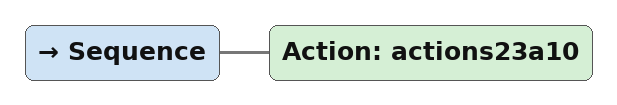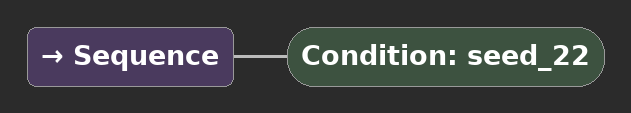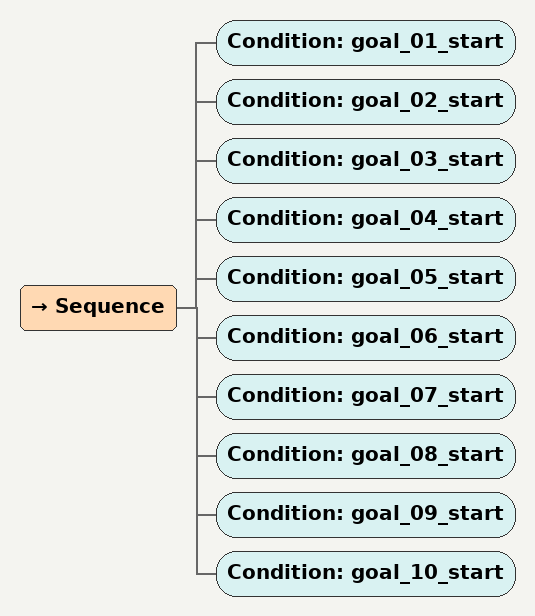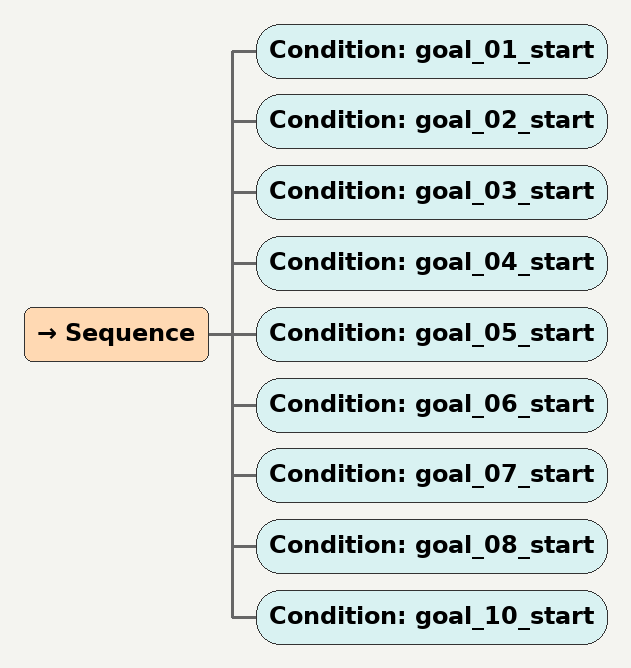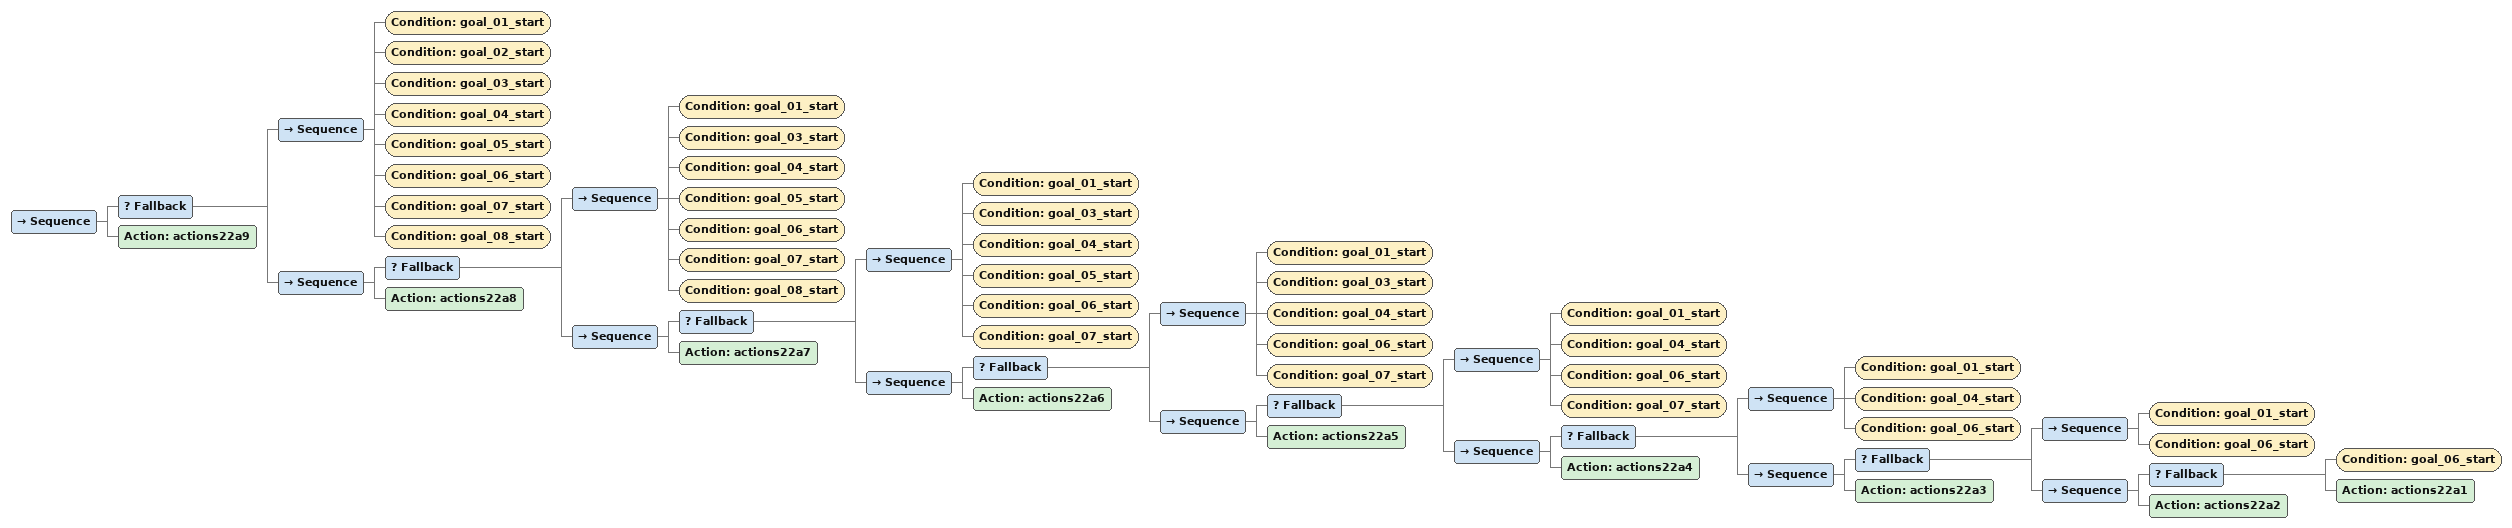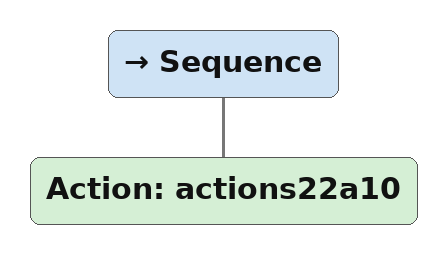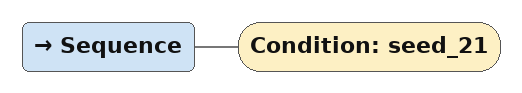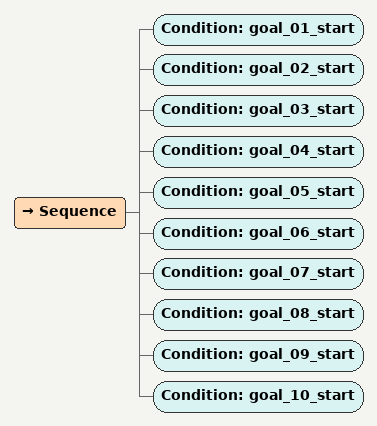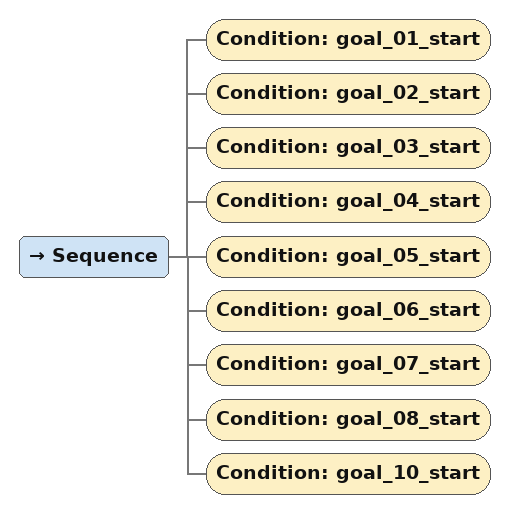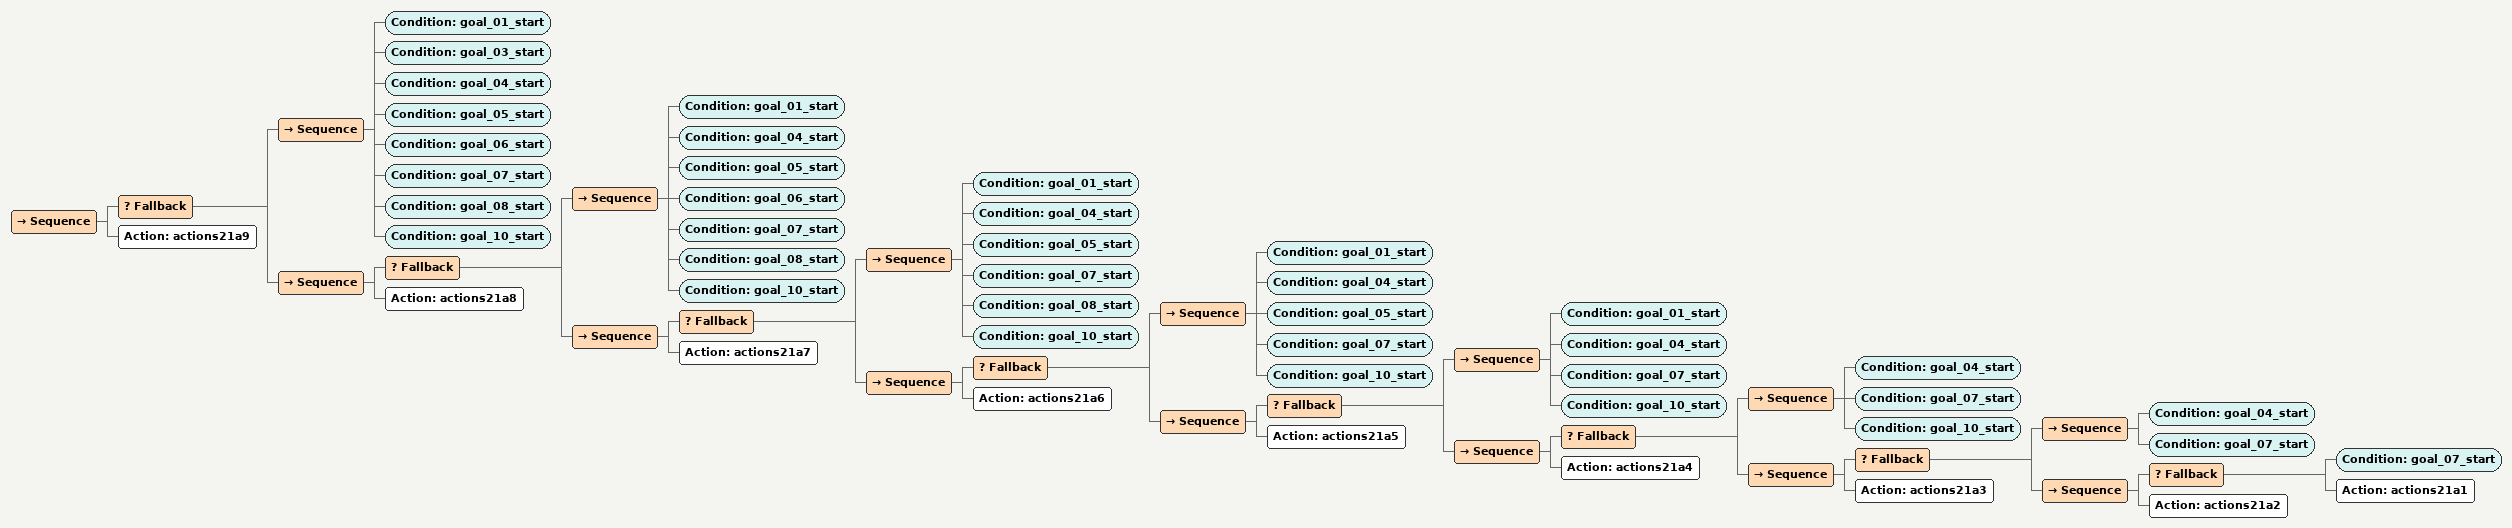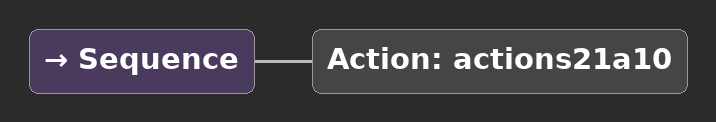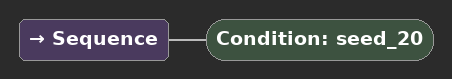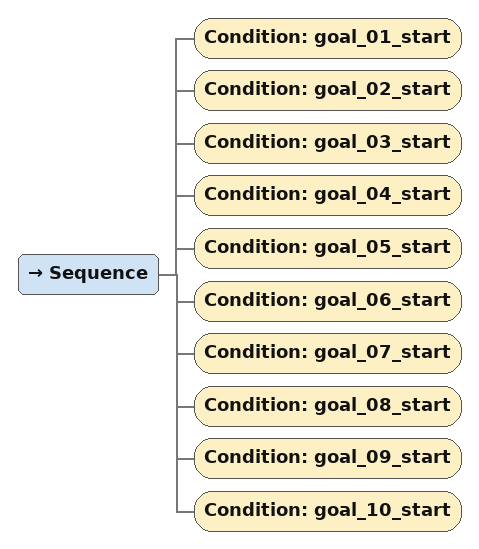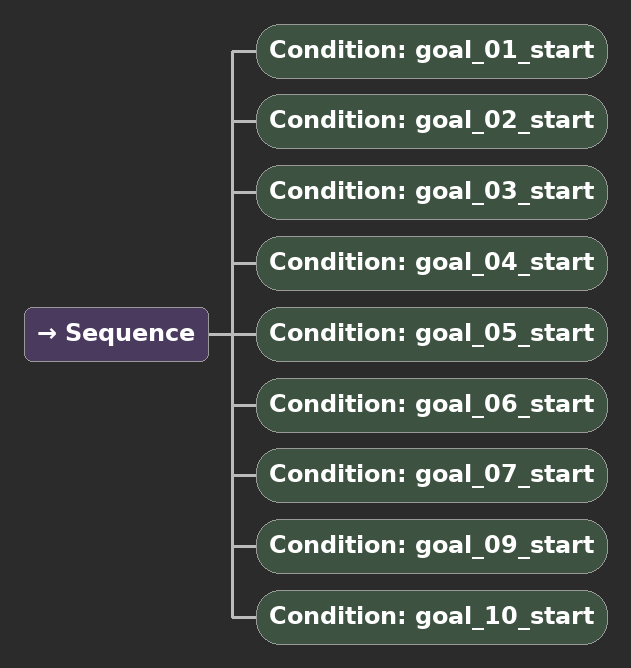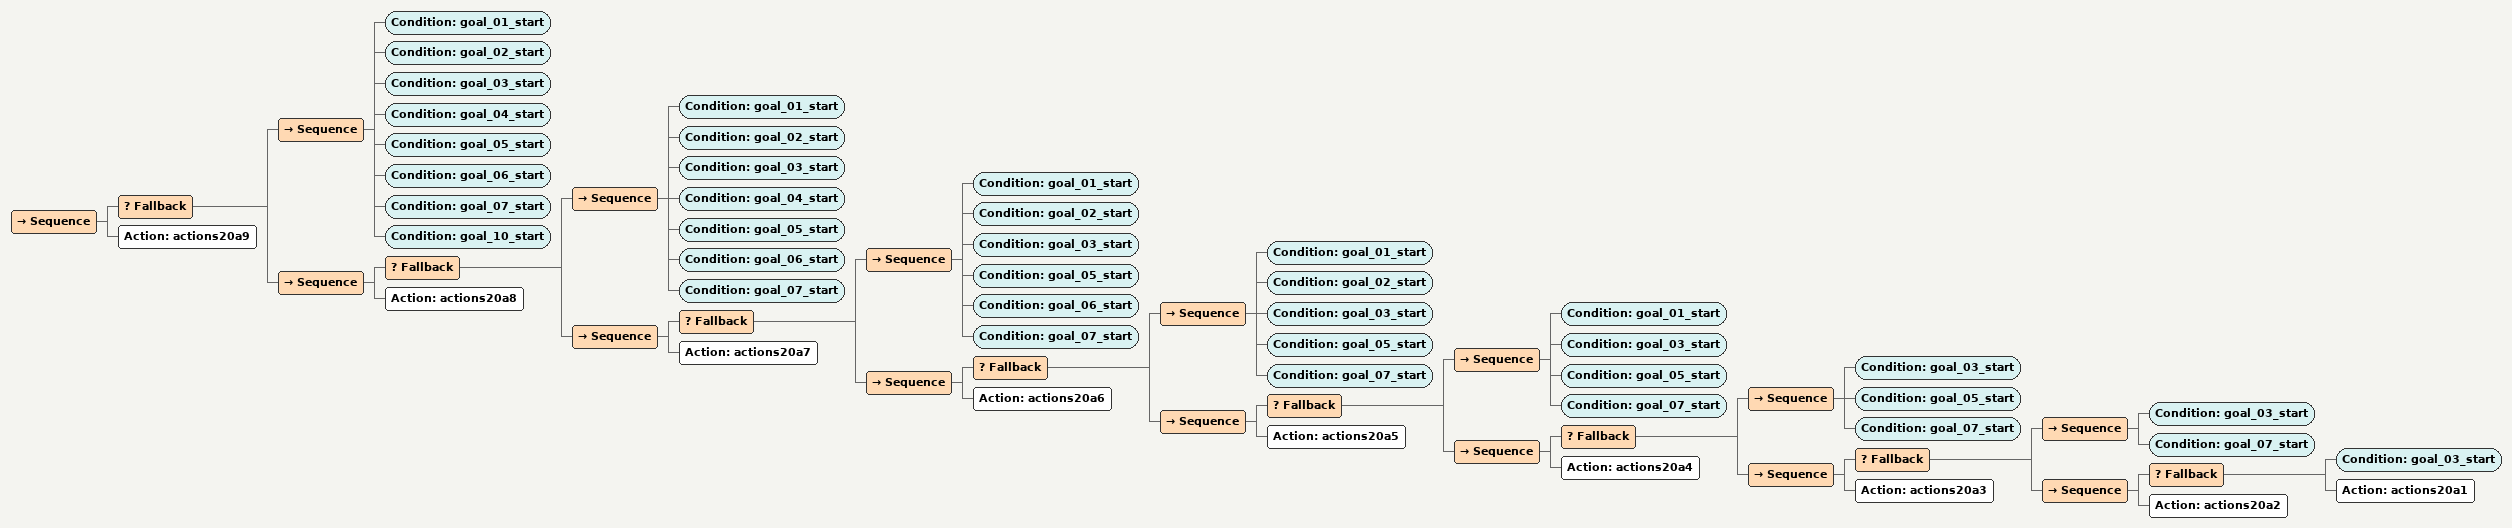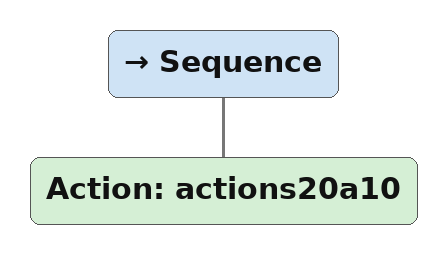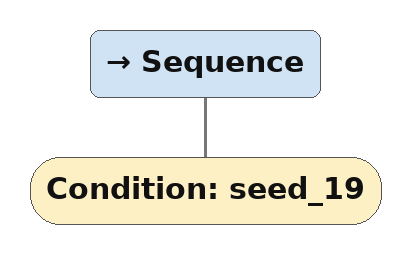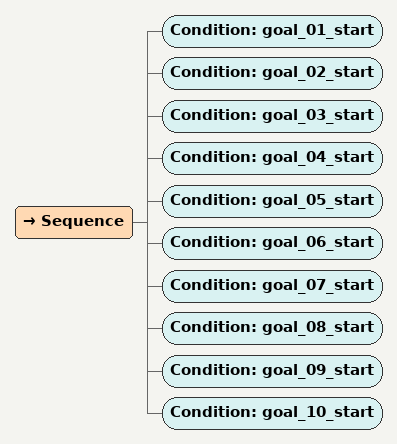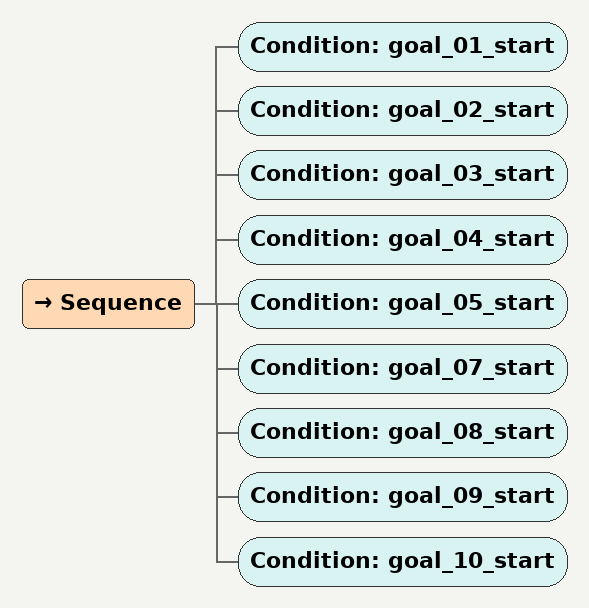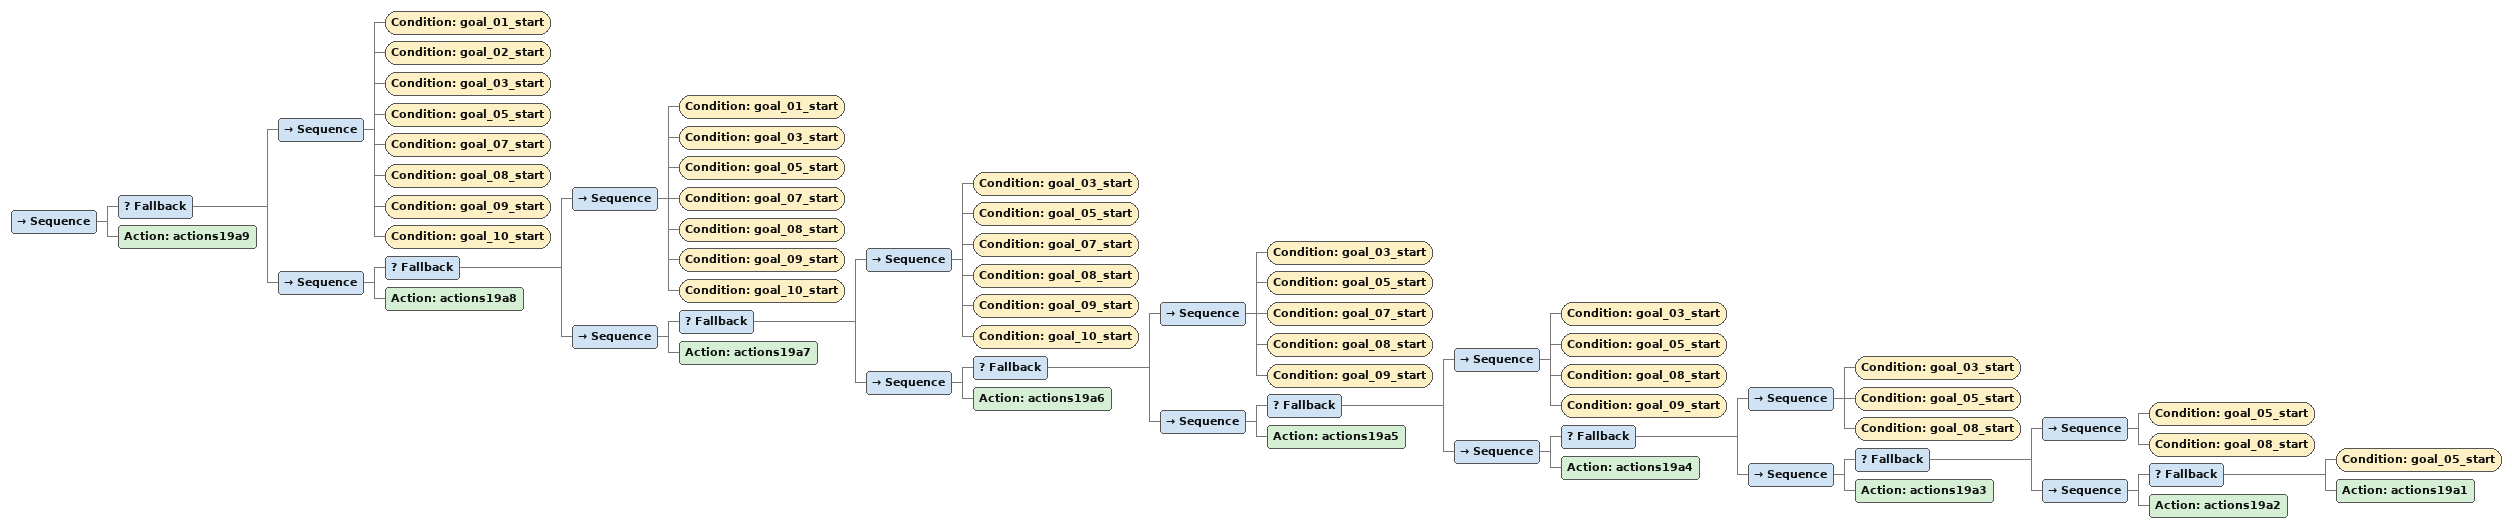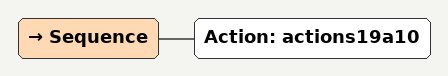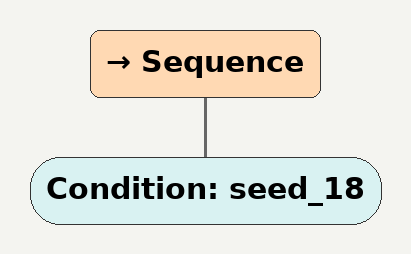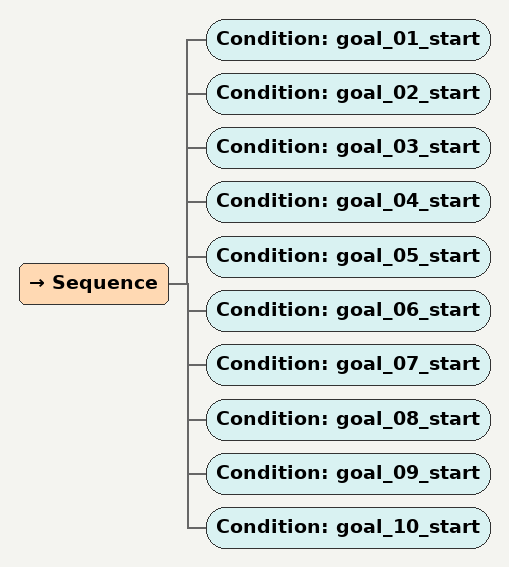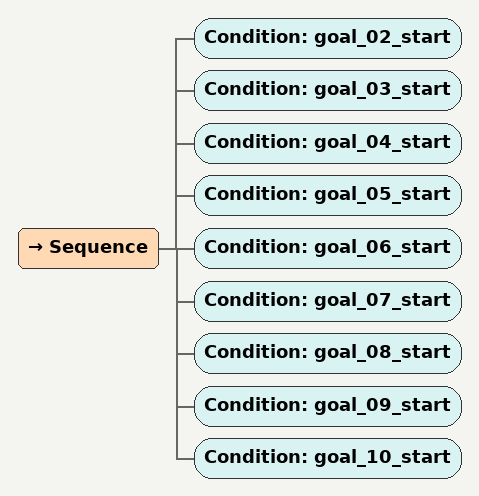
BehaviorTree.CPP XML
<Sequence><Action ID="actions23a10"/></Sequence>

<Sequence><Condition ID="seed_22"/></Sequence>

<Sequence><Condition ID="goal_01_start"/><Condition ID="goal_02_start"/><Condition ID="goal_03_start"/><Condition ID="goal_04_start"/><Condition ID="goal_05_start"/><Condition ID="goal_06_start"/><Condition ID="goal_07_start"/><Condition ID="goal_08_start"/><Condition ID="goal_09_start"/><Condition ID="goal_10_start"/></Sequence>

<Sequence><Condition ID="goal_01_start"/><Condition ID="goal_02_start"/><Condition ID="goal_03_start"/><Condition ID="goal_04_start"/><Condition ID="goal_05_start"/><Condition ID="goal_06_start"/><Condition ID="goal_07_start"/><Condition ID="goal_08_start"/><Condition ID="goal_10_start"/></Sequence>

<Sequence><Fallback><Sequence><Condition ID="goal_01_start"/><Condition ID="goal_02_start"/><Condition ID="goal_03_start"/><Condition ID="goal_04_start"/><Condition ID="goal_05_start"/><Condition ID="goal_06_start"/><Condition ID="goal_07_start"/><Condition ID="goal_08_start"/></Sequence><Sequence><Fallback><Sequence><Condition ID="goal_01_start"/><Condition ID="goal_03_start"/><Condition ID="goal_04_start"/><Condition ID="goal_05_start"/><Condition ID="goal_06_start"/><Condition ID="goal_07_start"/><Condition ID="goal_08_start"/></Sequence><Sequence><Fallback><Sequence><Condition ID="goal_01_start"/><Condition ID="goal_03_start"/><Condition ID="goal_04_start"/><Condition ID="goal_05_start"/><Condition ID="goal_06_start"/><Condition ID="goal_07_start"/></Sequence><Sequence><Fallback><Sequence><Condition ID="goal_01_start"/><Condition ID="goal_03_start"/><Condition ID="goal_04_start"/><Condition ID="goal_06_start"/><Condition ID="goal_07_start"/></Sequence><Sequence><Fallback><Sequence><Condition ID="goal_01_start"/><Condition ID="goal_04_start"/><Condition ID="goal_06_start"/><Condition ID="goal_07_start"/></Sequence><Sequence><Fallback><Sequence><Condition ID="goal_01_start"/><Condition ID="goal_04_start"/><Condition ID="goal_06_start"/></Sequence><Sequence><Fallback><Sequence><Condition ID="goal_01_start"/><Condition ID="goal_06_start"/></Sequence><Sequence><Fallback><Condition ID="goal_06_start"/><Action ID="actions22a1"/></Fallback><Action ID="actions22a2"/></Sequence></Fallback><Action ID="actions22a3"/></Sequence></Fallback><Action ID="actions22a4"/></Sequence></Fallback><Action ID="actions22a5"/></Sequence></Fallback><Action ID="actions22a6"/></Sequence></Fallback><Action ID="actions22a7"/></Sequence></Fallback><Action ID="actions22a8"/></Sequence></Fallback><Action ID="actions22a9"/></Sequence>

<Sequence><Action ID="actions22a10"/></Sequence>

<Sequence><Condition ID="seed_21"/></Sequence>

<Sequence><Condition ID="goal_01_start"/><Condition ID="goal_02_start"/><Condition ID="goal_03_start"/><Condition ID="goal_04_start"/><Condition ID="goal_05_start"/><Condition ID="goal_06_start"/><Condition ID="goal_07_start"/><Condition ID="goal_08_start"/><Condition ID="goal_09_start"/><Condition ID="goal_10_start"/></Sequence>

<Sequence><Condition ID="goal_01_start"/><Condition ID="goal_02_start"/><Condition ID="goal_03_start"/><Condition ID="goal_04_start"/><Condition ID="goal_05_start"/><Condition ID="goal_06_start"/><Condition ID="goal_07_start"/><Condition ID="goal_08_start"/><Condition ID="goal_10_start"/></Sequence>

<Sequence><Fallback><Sequence><Condition ID="goal_01_start"/><Condition ID="goal_03_start"/><Condition ID="goal_04_start"/><Condition ID="goal_05_start"/><Condition ID="goal_06_start"/><Condition ID="goal_07_start"/><Condition ID="goal_08_start"/><Condition ID="goal_10_start"/></Sequence><Sequence><Fallback><Sequence><Condition ID="goal_01_start"/><Condition ID="goal_04_start"/><Condition ID="goal_05_start"/><Condition ID="goal_06_start"/><Condition ID="goal_07_start"/><Condition ID="goal_08_start"/><Condition ID="goal_10_start"/></Sequence><Sequence><Fallback><Sequence><Condition ID="goal_01_start"/><Condition ID="goal_04_start"/><Condition ID="goal_05_start"/><Condition ID="goal_07_start"/><Condition ID="goal_08_start"/><Condition ID="goal_10_start"/></Sequence><Sequence><Fallback><Sequence><Condition ID="goal_01_start"/><Condition ID="goal_04_start"/><Condition ID="goal_05_start"/><Condition ID="goal_07_start"/><Condition ID="goal_10_start"/></Sequence><Sequence><Fallback><Sequence><Condition ID="goal_01_start"/><Condition ID="goal_04_start"/><Condition ID="goal_07_start"/><Condition ID="goal_10_start"/></Sequence><Sequence><Fallback><Sequence><Condition ID="goal_04_start"/><Condition ID="goal_07_start"/><Condition ID="goal_10_start"/></Sequence><Sequence><Fallback><Sequence><Condition ID="goal_04_start"/><Condition ID="goal_07_start"/></Sequence><Sequence><Fallback><Condition ID="goal_07_start"/><Action ID="actions21a1"/></Fallback><Action ID="actions21a2"/></Sequence></Fallback><Action ID="actions21a3"/></Sequence></Fallback><Action ID="actions21a4"/></Sequence></Fallback><Action ID="actions21a5"/></Sequence></Fallback><Action ID="actions21a6"/></Sequence></Fallback><Action ID="actions21a7"/></Sequence></Fallback><Action ID="actions21a8"/></Sequence></Fallback><Action ID="actions21a9"/></Sequence>

<Sequence><Action ID="actions21a10"/></Sequence>

<Sequence><Condition ID="seed_20"/></Sequence>

<Sequence><Condition ID="goal_01_start"/><Condition ID="goal_02_start"/><Condition ID="goal_03_start"/><Condition ID="goal_04_start"/><Condition ID="goal_05_start"/><Condition ID="goal_06_start"/><Condition ID="goal_07_start"/><Condition ID="goal_08_start"/><Condition ID="goal_09_start"/><Condition ID="goal_10_start"/></Sequence>

<Sequence><Condition ID="goal_01_start"/><Condition ID="goal_02_start"/><Condition ID="goal_03_start"/><Condition ID="goal_04_start"/><Condition ID="goal_05_start"/><Condition ID="goal_06_start"/><Condition ID="goal_07_start"/><Condition ID="goal_09_start"/><Condition ID="goal_10_start"/></Sequence>

<Sequence><Fallback><Sequence><Condition ID="goal_01_start"/><Condition ID="goal_02_start"/><Condition ID="goal_03_start"/><Condition ID="goal_04_start"/><Condition ID="goal_05_start"/><Condition ID="goal_06_start"/><Condition ID="goal_07_start"/><Condition ID="goal_10_start"/></Sequence><Sequence><Fallback><Sequence><Condition ID="goal_01_start"/><Condition ID="goal_02_start"/><Condition ID="goal_03_start"/><Condition ID="goal_04_start"/><Condition ID="goal_05_start"/><Condition ID="goal_06_start"/><Condition ID="goal_07_start"/></Sequence><Sequence><Fallback><Sequence><Condition ID="goal_01_start"/><Condition ID="goal_02_start"/><Condition ID="goal_03_start"/><Condition ID="goal_05_start"/><Condition ID="goal_06_start"/><Condition ID="goal_07_start"/></Sequence><Sequence><Fallback><Sequence><Condition ID="goal_01_start"/><Condition ID="goal_02_start"/><Condition ID="goal_03_start"/><Condition ID="goal_05_start"/><Condition ID="goal_07_start"/></Sequence><Sequence><Fallback><Sequence><Condition ID="goal_01_start"/><Condition ID="goal_03_start"/><Condition ID="goal_05_start"/><Condition ID="goal_07_start"/></Sequence><Sequence><Fallback><Sequence><Condition ID="goal_03_start"/><Condition ID="goal_05_start"/><Condition ID="goal_07_start"/></Sequence><Sequence><Fallback><Sequence><Condition ID="goal_03_start"/><Condition ID="goal_07_start"/></Sequence><Sequence><Fallback><Condition ID="goal_03_start"/><Action ID="actions20a1"/></Fallback><Action ID="actions20a2"/></Sequence></Fallback><Action ID="actions20a3"/></Sequence></Fallback><Action ID="actions20a4"/></Sequence></Fallback><Action ID="actions20a5"/></Sequence></Fallback><Action ID="actions20a6"/></Sequence></Fallback><Action ID="actions20a7"/></Sequence></Fallback><Action ID="actions20a8"/></Sequence></Fallback><Action ID="actions20a9"/></Sequence>

<Sequence><Action ID="actions20a10"/></Sequence>

<Sequence><Condition ID="seed_19"/></Sequence>

<Sequence><Condition ID="goal_01_start"/><Condition ID="goal_02_start"/><Condition ID="goal_03_start"/><Condition ID="goal_04_start"/><Condition ID="goal_05_start"/><Condition ID="goal_06_start"/><Condition ID="goal_07_start"/><Condition ID="goal_08_start"/><Condition ID="goal_09_start"/><Condition ID="goal_10_start"/></Sequence>

<Sequence><Condition ID="goal_01_start"/><Condition ID="goal_02_start"/><Condition ID="goal_03_start"/><Condition ID="goal_04_start"/><Condition ID="goal_05_start"/><Condition ID="goal_07_start"/><Condition ID="goal_08_start"/><Condition ID="goal_09_start"/><Condition ID="goal_10_start"/></Sequence>

<Sequence><Fallback><Sequence><Condition ID="goal_01_start"/><Condition ID="goal_02_start"/><Condition ID="goal_03_start"/><Condition ID="goal_05_start"/><Condition ID="goal_07_start"/><Condition ID="goal_08_start"/><Condition ID="goal_09_start"/><Condition ID="goal_10_start"/></Sequence><Sequence><Fallback><Sequence><Condition ID="goal_01_start"/><Condition ID="goal_03_start"/><Condition ID="goal_05_start"/><Condition ID="goal_07_start"/><Condition ID="goal_08_start"/><Condition ID="goal_09_start"/><Condition ID="goal_10_start"/></Sequence><Sequence><Fallback><Sequence><Condition ID="goal_03_start"/><Condition ID="goal_05_start"/><Condition ID="goal_07_start"/><Condition ID="goal_08_start"/><Condition ID="goal_09_start"/><Condition ID="goal_10_start"/></Sequence><Sequence><Fallback><Sequence><Condition ID="goal_03_start"/><Condition ID="goal_05_start"/><Condition ID="goal_07_start"/><Condition ID="goal_08_start"/><Condition ID="goal_09_start"/></Sequence><Sequence><Fallback><Sequence><Condition ID="goal_03_start"/><Condition ID="goal_05_start"/><Condition ID="goal_08_start"/><Condition ID="goal_09_start"/></Sequence><Sequence><Fallback><Sequence><Condition ID="goal_03_start"/><Condition ID="goal_05_start"/><Condition ID="goal_08_start"/></Sequence><Sequence><Fallback><Sequence><Condition ID="goal_05_start"/><Condition ID="goal_08_start"/></Sequence><Sequence><Fallback><Condition ID="goal_05_start"/><Action ID="actions19a1"/></Fallback><Action ID="actions19a2"/></Sequence></Fallback><Action ID="actions19a3"/></Sequence></Fallback><Action ID="actions19a4"/></Sequence></Fallback><Action ID="actions19a5"/></Sequence></Fallback><Action ID="actions19a6"/></Sequence></Fallback><Action ID="actions19a7"/></Sequence></Fallback><Action ID="actions19a8"/></Sequence></Fallback><Action ID="actions19a9"/></Sequence>

<Sequence><Action ID="actions19a10"/></Sequence>

<Sequence><Condition ID="seed_18"/></Sequence>

<Sequence><Condition ID="goal_01_start"/><Condition ID="goal_02_start"/><Condition ID="goal_03_start"/><Condition ID="goal_04_start"/><Condition ID="goal_05_start"/><Condition ID="goal_06_start"/><Condition ID="goal_07_start"/><Condition ID="goal_08_start"/><Condition ID="goal_09_start"/><Condition ID="goal_10_start"/></Sequence>

<Sequence><Condition ID="goal_02_start"/><Condition ID="goal_03_start"/><Condition ID="goal_04_start"/><Condition ID="goal_05_start"/><Condition ID="goal_06_start"/><Condition ID="goal_07_start"/><Condition ID="goal_08_start"/><Condition ID="goal_09_start"/><Condition ID="goal_10_start"/></Sequence>
